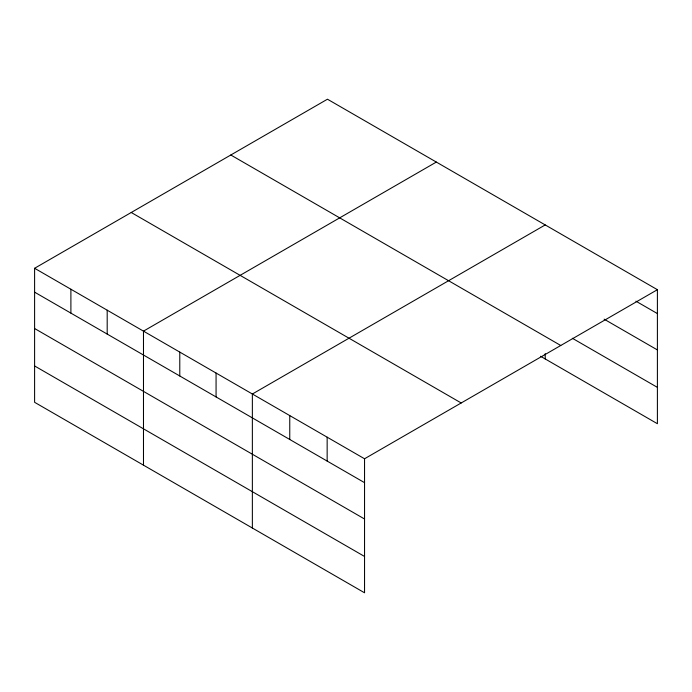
<?xml version="1.0" encoding="UTF-8"?>
<svg xmlns="http://www.w3.org/2000/svg" width="692" height="692" viewBox="0 0 692 692"><rect width="100%" height="100%" fill="white"/><g stroke="black" fill="none" stroke-linecap="round" stroke-linejoin="round"><path stroke-width="1.04" d="M34.6 268.28L364.546 458.77L364.546 592.793L34.6 402.303L34.6 268.28L327.454 99.207L657.4 289.697L657.4 423.72L540.564 356.268M436.332 162.066L143.486 331.139L143.486 465.162M545.218 224.926L252.364 394.007L252.364 528.031M364.546 458.77L657.4 289.697M635.896 301.167L657.4 313.58M604.116 319.159L657.4 349.927M572.327 338.258L657.4 387.373M230.808 154.999L560.762 345.49M131.238 212.487L461.192 402.978M34.6 292.162L364.546 482.661M34.6 328.51L364.546 519M34.6 365.956L364.546 556.454M545.218 353.612L545.218 358.949M327.152 437.18L327.152 461.071M289.758 415.598L289.758 439.481M216.068 373.049L216.068 396.931M179.782 352.098L179.782 375.981M107.191 310.189L107.191 334.072M70.895 289.23L70.895 313.121"/></g></svg>
